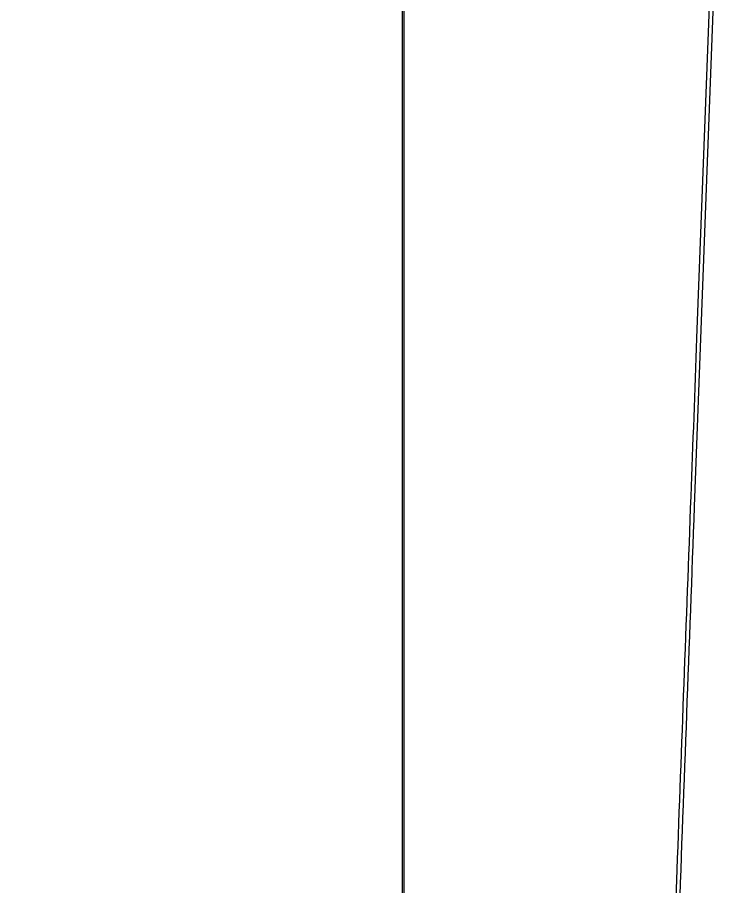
# Model space of a CAD drawing. Extents: x 56 to 1133, y 13 to 780.
# Drawn here: x 1017.6 to 1133.1, y 151.4 to 292.3 of the extents above; entities that cross this region are included whole.
import ezdxf

# ---------------------------------------------------------------- set-up
doc = ezdxf.new("R2010")
doc.units = 0
doc.header["$MEASUREMENT"] = 0

msp = doc.modelspace()

# ---------------------------------------------------------------- linework, layer by layer
for points in [[(1017.40694, 575.895877, -0.000001), (1070.584681, 576.252606, -0.000002), (1122.697079, 576.601864, -0.000762)], [(949.508039, 401.901185, -0.000001), (949.529232, 360.757398, -0.000095), (949.545571, 310.204162, -0.000033), (949.5504, 237.340307), (949.5504, 72.756), (889.695933, 72.756), (829.841465, 72.756), (829.820283, 181.74195), (829.7991, 290.7279), (829.59234, 290.757084, 0.061062), (829.499514, 290.758779, 0.06589), (829.411524, 290.737683, 0.068412), (829.334841, 290.695441, 0.074966), (829.27509, 290.635165, 0.158898), (829.207259, 290.42785, 0.000009), (829.185801, 269.624214, 0.000219), (829.168655, 239.876086, 0.000035), (829.1646, 181.62003), (829.1646, 72.756), (769.3524, 72.756), (709.5402, 72.756), (709.5402, 249.055109), (709.5402, 425.354217)], [(959.5332, 319.063104), (959.5332, 61.670964), (959.04675, 61.917026, -0.025365), (957.219298, 62.960977, -0.025435), (955.508725, 64.183714, -0.026519), (954.007723, 65.512145, -0.03582), (952.810568, 66.872479, -0.025287), (951.979569, 68.088433, -0.025718), (951.280647, 69.375383, -0.026758), (950.744401, 70.670401, -0.034583), (950.401402, 71.91, 0.00903), (950.318294, 72.283633, 0.038172), (950.247663, 72.501699, 0.068015), (950.170607, 72.634622, 0.121018), (950.071914, 72.712611), (949.8888, 72.796122), (949.8888, 237.360368, -0.000033), (949.893629, 310.215336, -0.000095), (949.909968, 360.762414, -0.000001), (949.931161, 401.901185, -0.259795)], [(529.032925, 286.436984, -0.000002), (529.83462, 265.012438, -0.000004), (530.769888, 240.009811, -0.000003), (531.839084, 211.4154, 0.000001), (532.991169, 180.601107, 0.000001), (534.178651, 148.843697, 0.000001), (535.23949, 120.47627, 0.000003), (535.941746, 101.701946, 0.000115)], [(1130.14234, 577.288816, 0.000001), (1112.945079, 577.188951, 0.000111)], [(709.121796, 442.82444, 0.000019), (709.1172, 324.090018, -0.000009), (709.114218, 161.564965, -0.000147), (709.096025, 106.631092, -0.000008), (709.074425, 72.940537, -0.213464), (708.959902, 72.684961, 0.095623), (708.88732, 72.589725, 0.030328), (708.817485, 72.424509, 0.026135), (708.754019, 72.209491, 0.016347), (708.70133, 71.9523, -0.036268), (708.45517, 70.954519, -0.020148), (708.019736, 69.778721, -0.019985), (707.479403, 68.615709, -0.029891), (706.908625, 67.651863, -0.037506), (705.634203, 66.041262, -0.031055), (704.054884, 64.527114, -0.030003), (702.238563, 63.168405, -0.029139), (700.25535, 62.022318), (699.5574, 61.671512), (699.5574, 319.062041)], [(709.450724, 554.916273, 0.000002), (709.414274, 575.305401, 0.198447)], [(528.70788, 577.073614, 0.000003), (528.686579, 549.005158, 0.000159)], [(1130.319428, 549.297508, 0.000003), (1130.298148, 577.178284, 0.310328)], [(999.895262, 130.411957, -0.000016), (999.889323, 214.686923, -0.00001), (999.8874, 314.7966)], [(949.534419, 437.103757, -0.000003), (949.50785, 417.314747, -0.198562)], [(949.93135, 417.399347, -0.000003), (949.904781, 437.177782, -0.000198)], [(1130.3406, 435.948782, 0.000028), (1130.336459, 510.110125, 0.000161)], [(1123.025498, 98.5167, -0.000023), (1123.689615, 116.367112, -0.000006), (1124.783934, 145.734891, -0.000006), (1126.038574, 179.384269, -0.000006), (1127.294472, 213.046277), (1130.3406, 294.666454)], [(1079.928137, 294.725794), (1079.932958, 72.873757, -0.198918)]]:
    msp.add_lwpolyline(points, format="xyb")
msp.add_lwpolyline([(1129.7484, 406.870031), (1129.7484, 297.003262), (1127.632571, 240.313781, 0.000007), (1126.67563, 214.6654, 0.000004), (1125.543243, 184.297481, 0.000004), (1124.41945, 154.147196, 0.000007), (1123.491127, 129.2265, -0.000028), (1122.710597, 108.296706, -0.000045), (1122.044446, 90.503626, -0.000005), (1121.448356, 74.624654, -0.003818), (1121.410737, 73.79235), (1121.355963, 72.756), (1100.806681, 72.756), (1080.2574, 72.756), (1080.2574, 294.7464), (1080.2574, 516.7368), (1105.0029, 516.7368), (1129.7484, 516.7368)], format="xyb", close=True)

doc.saveas('drawing.dxf')
